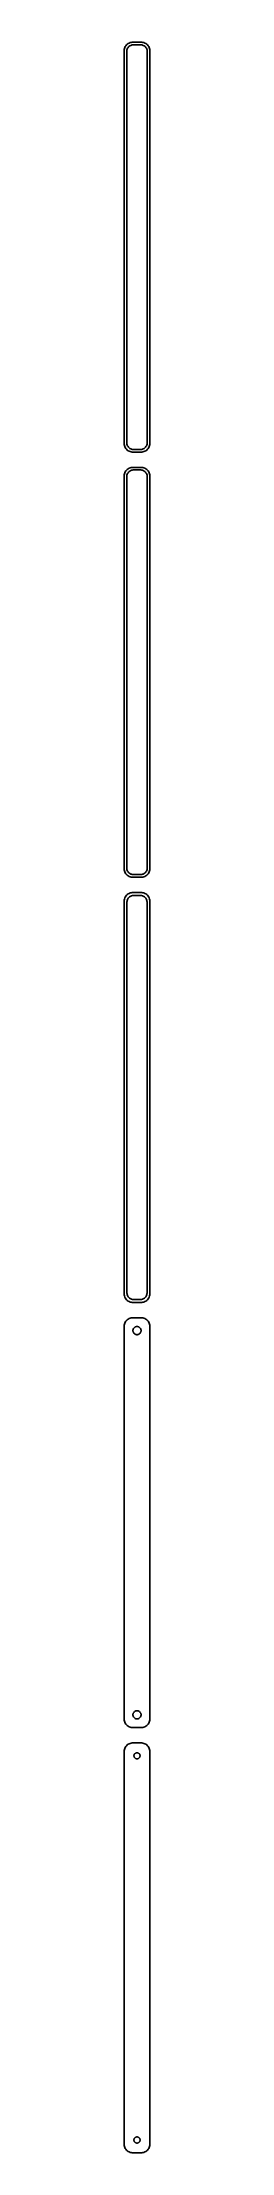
# Model space of a CAD drawing. Header units: metres. Extents: x -8 to 8, y 876 to 2112.
import ezdxf

# ---------------------------------------------------------------- set-up
doc = ezdxf.new("R2010")
doc.units = ezdxf.units.M

msp = doc.modelspace()

# ---------------------------------------------------------------- linework, layer by layer
for p, q in [((-7.46057, 2107.63), (-7.5, 2107)), ((-7.5, 2107), (-7.5, 1877)), ((-7.34291, 2108.24), (-7.46057, 2107.63)), ((-7.14888, 2108.84), (-7.34291, 2108.24)), ((-6.88153, 2109.41), (-7.14888, 2108.84)), ((-6.54507, 2109.94), (-6.88153, 2109.41)), ((-6.14484, 2110.42), (-6.54507, 2109.94)), ((-5.68712, 2110.85), (-6.14484, 2110.42)), ((-6, 2106.5), (-5.96844, 2107)), ((-6, 1877.5), (-6, 2106.5)), ((-5.96844, 2107), (-5.87433, 2107.49)), ((-5.87433, 2107.49), (-5.7191, 2107.97)), ((-5.7191, 2107.97), (-5.50522, 2108.43)), ((-5.17912, 2111.22), (-5.68712, 2110.85)), ((-5.50522, 2108.43), (-5.23605, 2108.85)), ((-5.23605, 2108.85), (-4.91586, 2109.24)), ((-4.62889, 2111.52), (-5.17912, 2111.22)), ((-4.91586, 2109.24), (-4.54968, 2109.58)), ((-4.04507, 2111.76), (-4.62889, 2111.52)), ((-4.54968, 2109.58), (-4.1433, 2109.88)), ((-4.1433, 2109.88), (-3.70311, 2110.12)), ((-3.4369, 2111.91), (-4.04507, 2111.76)), ((-3.70311, 2110.12), (-3.23605, 2110.3)), ((-2.81395, 2111.99), (-3.4369, 2111.91)), ((-3.23605, 2110.3), (-2.74951, 2110.43)), ((2.81395, 2111.99), (-2.81395, 2111.99)), ((-2.74951, 2110.43), (-2.25116, 2110.49)), ((-2.25116, 2110.49), (2.25116, 2110.49)), ((2.25116, 2110.49), (2.74951, 2110.43)), ((2.74951, 2110.43), (3.23605, 2110.3)), ((3.4369, 2111.91), (2.81395, 2111.99)), ((3.23605, 2110.3), (3.70311, 2110.12)), ((4.04507, 2111.76), (3.4369, 2111.91)), ((3.70311, 2110.12), (4.1433, 2109.88)), ((4.62889, 2111.52), (4.04507, 2111.76)), ((4.1433, 2109.88), (4.54968, 2109.58)), ((4.54968, 2109.58), (4.91586, 2109.24)), ((5.17912, 2111.22), (4.62889, 2111.52)), ((4.91586, 2109.24), (5.23605, 2108.85)), ((5.68712, 2110.85), (5.17912, 2111.22)), ((5.23605, 2108.85), (5.50522, 2108.43)), ((5.50522, 2108.43), (5.7191, 2107.97)), ((6.14484, 2110.42), (5.68712, 2110.85)), ((5.7191, 2107.97), (5.87433, 2107.49)), ((5.87433, 2107.49), (5.96844, 2107)), ((5.96844, 2107), (6, 2106.5)), ((6, 2106.5), (6, 1877.5)), ((6.54507, 2109.94), (6.14484, 2110.42)), ((6.88153, 2109.41), (6.54507, 2109.94)), ((7.14888, 2108.84), (6.88153, 2109.41)), ((7.34291, 2108.24), (7.14888, 2108.84)), ((7.46057, 2107.63), (7.34291, 2108.24)), ((7.5, 2107), (7.46057, 2107.63)), ((7.5, 1877), (7.5, 2107)), ((-7.5, 1877), (-7.46057, 1876.37)), ((-7.46057, 1876.37), (-7.34291, 1875.76)), ((-7.34291, 1875.76), (-7.14888, 1875.16)), ((-7.14888, 1875.16), (-6.88153, 1874.59)), ((-6.88153, 1874.59), (-6.54507, 1874.06)), ((-6.54507, 1874.06), (-6.14484, 1873.58)), ((-6.14484, 1873.58), (-5.68712, 1873.15)), ((-5.96844, 1877), (-6, 1877.5)), ((-5.87433, 1876.51), (-5.96844, 1877)), ((-5.7191, 1876.03), (-5.87433, 1876.51)), ((-5.50522, 1875.57), (-5.7191, 1876.03)), ((-5.68712, 1873.15), (-5.17912, 1872.78)), ((-5.23605, 1875.15), (-5.50522, 1875.57)), ((-4.91586, 1874.76), (-5.23605, 1875.15)), ((-5.17912, 1872.78), (-4.62889, 1872.48)), ((-4.54968, 1874.42), (-4.91586, 1874.76)), ((-4.62889, 1872.48), (-4.04507, 1872.24)), ((-4.1433, 1874.12), (-4.54968, 1874.42)), ((-3.70311, 1873.88), (-4.1433, 1874.12)), ((-4.04507, 1872.24), (-3.4369, 1872.09)), ((-3.23605, 1873.7), (-3.70311, 1873.88)), ((-3.4369, 1872.09), (-2.81395, 1872.01)), ((-2.74951, 1873.57), (-3.23605, 1873.7)), ((-2.81395, 1872.01), (2.81395, 1872.01)), ((-2.25116, 1873.51), (-2.74951, 1873.57)), ((2.25116, 1873.51), (-2.25116, 1873.51)), ((2.74951, 1873.57), (2.25116, 1873.51)), ((3.23605, 1873.7), (2.74951, 1873.57)), ((2.81395, 1872.01), (3.4369, 1872.09)), ((3.70311, 1873.88), (3.23605, 1873.7)), ((3.4369, 1872.09), (4.04507, 1872.24)), ((4.1433, 1874.12), (3.70311, 1873.88)), ((4.04507, 1872.24), (4.62889, 1872.48)), ((4.54968, 1874.42), (4.1433, 1874.12)), ((4.91586, 1874.76), (4.54968, 1874.42)), ((4.62889, 1872.48), (5.17912, 1872.78)), ((5.23605, 1875.15), (4.91586, 1874.76)), ((5.17912, 1872.78), (5.68712, 1873.15)), ((5.50522, 1875.57), (5.23605, 1875.15)), ((5.7191, 1876.03), (5.50522, 1875.57)), ((5.68712, 1873.15), (6.14484, 1873.58)), ((5.87433, 1876.51), (5.7191, 1876.03)), ((5.96844, 1877), (5.87433, 1876.51)), ((6, 1877.5), (5.96844, 1877)), ((6.14484, 1873.58), (6.54507, 1874.06)), ((6.54507, 1874.06), (6.88153, 1874.59)), ((6.88153, 1874.59), (7.14888, 1875.16)), ((7.14888, 1875.16), (7.34291, 1875.76)), ((7.34291, 1875.76), (7.46057, 1876.37)), ((7.46057, 1876.37), (7.5, 1877)), ((-7.46057, 1858.63), (-7.5, 1858)), ((-7.5, 1858), (-7.5, 1628)), ((-7.34291, 1859.24), (-7.46057, 1858.63)), ((-7.14888, 1859.84), (-7.34291, 1859.24)), ((-6.88153, 1860.41), (-7.14888, 1859.84)), ((-6.54507, 1860.94), (-6.88153, 1860.41)), ((-6.14484, 1861.42), (-6.54507, 1860.94)), ((-5.68712, 1861.85), (-6.14484, 1861.42)), ((-6, 1857.5), (-5.96844, 1858)), ((-6, 1628.5), (-6, 1857.5)), ((-5.96844, 1858), (-5.87433, 1858.49)), ((-5.87433, 1858.49), (-5.7191, 1858.97)), ((-5.7191, 1858.97), (-5.50522, 1859.43)), ((-5.17912, 1862.22), (-5.68712, 1861.85)), ((-5.50522, 1859.43), (-5.23605, 1859.85)), ((-5.23605, 1859.85), (-4.91586, 1860.24)), ((-4.62889, 1862.52), (-5.17912, 1862.22)), ((-4.91586, 1860.24), (-4.54968, 1860.58)), ((-4.04507, 1862.76), (-4.62889, 1862.52)), ((-4.54968, 1860.58), (-4.1433, 1860.88)), ((-4.1433, 1860.88), (-3.70311, 1861.12)), ((-3.4369, 1862.91), (-4.04507, 1862.76)), ((-3.70311, 1861.12), (-3.23605, 1861.3)), ((-2.81395, 1862.99), (-3.4369, 1862.91)), ((-3.23605, 1861.3), (-2.74951, 1861.43)), ((2.81395, 1862.99), (-2.81395, 1862.99)), ((-2.74951, 1861.43), (-2.25116, 1861.49)), ((-2.25116, 1861.49), (2.25116, 1861.49)), ((2.25116, 1861.49), (2.74951, 1861.43)), ((2.74951, 1861.43), (3.23605, 1861.3)), ((3.4369, 1862.91), (2.81395, 1862.99)), ((3.23605, 1861.3), (3.70311, 1861.12)), ((4.04507, 1862.76), (3.4369, 1862.91)), ((3.70311, 1861.12), (4.1433, 1860.88)), ((4.62889, 1862.52), (4.04507, 1862.76)), ((4.1433, 1860.88), (4.54968, 1860.58)), ((4.54968, 1860.58), (4.91586, 1860.24)), ((5.17912, 1862.22), (4.62889, 1862.52)), ((4.91586, 1860.24), (5.23605, 1859.85)), ((5.68712, 1861.85), (5.17912, 1862.22)), ((5.23605, 1859.85), (5.50522, 1859.43)), ((5.50522, 1859.43), (5.7191, 1858.97)), ((6.14484, 1861.42), (5.68712, 1861.85)), ((5.7191, 1858.97), (5.87433, 1858.49)), ((5.87433, 1858.49), (5.96844, 1858)), ((5.96844, 1858), (6, 1857.5)), ((6, 1857.5), (6, 1628.5)), ((6.54507, 1860.94), (6.14484, 1861.42)), ((6.88153, 1860.41), (6.54507, 1860.94)), ((7.14888, 1859.84), (6.88153, 1860.41)), ((7.34291, 1859.24), (7.14888, 1859.84)), ((7.46057, 1858.63), (7.34291, 1859.24)), ((7.5, 1858), (7.46057, 1858.63)), ((7.5, 1628), (7.5, 1858)), ((-7.5, 1628), (-7.46057, 1627.37)), ((-7.46057, 1627.37), (-7.34291, 1626.76)), ((-7.34291, 1626.76), (-7.14888, 1626.16)), ((-7.14888, 1626.16), (-6.88153, 1625.59)), ((-6.88153, 1625.59), (-6.54507, 1625.06)), ((-6.54507, 1625.06), (-6.14484, 1624.58)), ((-6.14484, 1624.58), (-5.68712, 1624.15)), ((-5.96844, 1628), (-6, 1628.5)), ((-5.87433, 1627.51), (-5.96844, 1628)), ((-5.7191, 1627.03), (-5.87433, 1627.51)), ((-5.50522, 1626.57), (-5.7191, 1627.03)), ((-5.68712, 1624.15), (-5.17912, 1623.78)), ((-5.23605, 1626.15), (-5.50522, 1626.57)), ((-4.91586, 1625.76), (-5.23605, 1626.15)), ((-5.17912, 1623.78), (-4.62889, 1623.48)), ((-4.54968, 1625.42), (-4.91586, 1625.76)), ((-4.62889, 1623.48), (-4.04507, 1623.24)), ((-4.1433, 1625.12), (-4.54968, 1625.42)), ((-3.70311, 1624.88), (-4.1433, 1625.12)), ((-4.04507, 1623.24), (-3.4369, 1623.09)), ((-3.23605, 1624.7), (-3.70311, 1624.88)), ((-3.4369, 1623.09), (-2.81395, 1623.01)), ((-2.74951, 1624.57), (-3.23605, 1624.7)), ((-2.81395, 1623.01), (2.81395, 1623.01)), ((-2.25116, 1624.51), (-2.74951, 1624.57)), ((2.25116, 1624.51), (-2.25116, 1624.51)), ((2.74951, 1624.57), (2.25116, 1624.51)), ((3.23605, 1624.7), (2.74951, 1624.57)), ((2.81395, 1623.01), (3.4369, 1623.09)), ((3.70311, 1624.88), (3.23605, 1624.7)), ((3.4369, 1623.09), (4.04507, 1623.24)), ((4.1433, 1625.12), (3.70311, 1624.88)), ((4.04507, 1623.24), (4.62889, 1623.48)), ((4.54968, 1625.42), (4.1433, 1625.12)), ((4.91586, 1625.76), (4.54968, 1625.42)), ((4.62889, 1623.48), (5.17912, 1623.78)), ((5.23605, 1626.15), (4.91586, 1625.76)), ((5.17912, 1623.78), (5.68712, 1624.15)), ((5.50522, 1626.57), (5.23605, 1626.15)), ((5.7191, 1627.03), (5.50522, 1626.57)), ((5.68712, 1624.15), (6.14484, 1624.58)), ((5.87433, 1627.51), (5.7191, 1627.03)), ((5.96844, 1628), (5.87433, 1627.51)), ((6, 1628.5), (5.96844, 1628)), ((6.14484, 1624.58), (6.54507, 1625.06)), ((6.54507, 1625.06), (6.88153, 1625.59)), ((6.88153, 1625.59), (7.14888, 1626.16)), ((7.14888, 1626.16), (7.34291, 1626.76)), ((7.34291, 1626.76), (7.46057, 1627.37)), ((7.46057, 1627.37), (7.5, 1628)), ((-7.46057, 1609.63), (-7.5, 1609)), ((-7.5, 1609), (-7.5, 1379)), ((-7.34291, 1610.24), (-7.46057, 1609.63)), ((-7.14888, 1610.84), (-7.34291, 1610.24)), ((-6.88153, 1611.41), (-7.14888, 1610.84)), ((-6.54507, 1611.94), (-6.88153, 1611.41)), ((-6.14484, 1612.42), (-6.54507, 1611.94)), ((-5.68712, 1612.85), (-6.14484, 1612.42)), ((-5.87262, 1608.5), (-5.84209, 1608.99)), ((-5.87262, 1379.5), (-5.87262, 1608.5)), ((-5.84209, 1608.99), (-5.75096, 1609.46)), ((-5.75096, 1609.46), (-5.60068, 1609.93)), ((-5.17912, 1613.22), (-5.68712, 1612.85)), ((-5.60068, 1609.93), (-5.3936, 1610.37)), ((-5.3936, 1610.37), (-5.13301, 1610.78)), ((-4.62889, 1613.52), (-5.17912, 1613.22)), ((-5.13301, 1610.78), (-4.82301, 1611.15)), ((-4.82301, 1611.15), (-4.46851, 1611.48)), ((-4.04507, 1613.76), (-4.62889, 1613.52)), ((-4.46851, 1611.48), (-4.07506, 1611.77)), ((-4.07506, 1611.77), (-3.64888, 1612)), ((-3.4369, 1613.91), (-4.04507, 1613.76)), ((-3.64888, 1612), (-3.1967, 1612.18)), ((-2.81395, 1613.99), (-3.4369, 1613.91)), ((-3.1967, 1612.18), (-2.72565, 1612.3)), ((2.81395, 1613.99), (-2.81395, 1613.99)), ((-2.72565, 1612.3), (-2.24316, 1612.36)), ((-2.24316, 1612.36), (2.24316, 1612.36)), ((2.24316, 1612.36), (2.72565, 1612.3)), ((2.72565, 1612.3), (3.1967, 1612.18)), ((3.4369, 1613.91), (2.81395, 1613.99)), ((3.1967, 1612.18), (3.64888, 1612)), ((4.04507, 1613.76), (3.4369, 1613.91)), ((3.64888, 1612), (4.07506, 1611.77)), ((4.62889, 1613.52), (4.04507, 1613.76)), ((4.07506, 1611.77), (4.46851, 1611.48)), ((4.46851, 1611.48), (4.82301, 1611.15)), ((5.17912, 1613.22), (4.62889, 1613.52)), ((4.82301, 1611.15), (5.13301, 1610.78)), ((5.13301, 1610.78), (5.3936, 1610.37)), ((5.68712, 1612.85), (5.17912, 1613.22)), ((5.3936, 1610.37), (5.60068, 1609.93)), ((5.60068, 1609.93), (5.75096, 1609.46)), ((6.14484, 1612.42), (5.68712, 1612.85)), ((5.75096, 1609.46), (5.84209, 1608.99)), ((5.84209, 1608.99), (5.87262, 1608.5)), ((5.87262, 1608.5), (5.87262, 1379.5)), ((6.54507, 1611.94), (6.14484, 1612.42)), ((6.88153, 1611.41), (6.54507, 1611.94)), ((7.14888, 1610.84), (6.88153, 1611.41)), ((7.34291, 1610.24), (7.14888, 1610.84)), ((7.46057, 1609.63), (7.34291, 1610.24)), ((7.5, 1609), (7.46057, 1609.63)), ((7.5, 1379), (7.5, 1609)), ((-7.5, 1379), (-7.46057, 1378.37)), ((-7.46057, 1378.37), (-7.34291, 1377.76)), ((-7.34291, 1377.76), (-7.14888, 1377.16)), ((-7.14888, 1377.16), (-6.88153, 1376.59)), ((-6.88153, 1376.59), (-6.54507, 1376.06)), ((-6.54507, 1376.06), (-6.14484, 1375.58)), ((-6.14484, 1375.58), (-5.68712, 1375.15)), ((-5.84209, 1379.01), (-5.87262, 1379.5)), ((-5.75096, 1378.54), (-5.84209, 1379.01)), ((-5.60068, 1378.07), (-5.75096, 1378.54)), ((-5.68712, 1375.15), (-5.17912, 1374.78)), ((-5.3936, 1377.63), (-5.60068, 1378.07)), ((-5.13301, 1377.22), (-5.3936, 1377.63)), ((-5.17912, 1374.78), (-4.62889, 1374.48)), ((-4.82301, 1376.85), (-5.13301, 1377.22)), ((-4.46851, 1376.52), (-4.82301, 1376.85)), ((-4.62889, 1374.48), (-4.04507, 1374.24)), ((-4.07506, 1376.23), (-4.46851, 1376.52)), ((-3.64888, 1376), (-4.07506, 1376.23)), ((-4.04507, 1374.24), (-3.4369, 1374.09)), ((-3.1967, 1375.82), (-3.64888, 1376)), ((-3.4369, 1374.09), (-2.81395, 1374.01)), ((-2.72565, 1375.7), (-3.1967, 1375.82)), ((-2.81395, 1374.01), (2.81395, 1374.01)), ((-2.24316, 1375.64), (-2.72565, 1375.7)), ((2.24316, 1375.64), (-2.24316, 1375.64)), ((2.72565, 1375.7), (2.24316, 1375.64)), ((3.1967, 1375.82), (2.72565, 1375.7)), ((2.81395, 1374.01), (3.4369, 1374.09)), ((3.64888, 1376), (3.1967, 1375.82)), ((3.4369, 1374.09), (4.04507, 1374.24)), ((4.07506, 1376.23), (3.64888, 1376)), ((4.04507, 1374.24), (4.62889, 1374.48)), ((4.46851, 1376.52), (4.07506, 1376.23)), ((4.82301, 1376.85), (4.46851, 1376.52)), ((4.62889, 1374.48), (5.17912, 1374.78)), ((5.13301, 1377.22), (4.82301, 1376.85)), ((5.3936, 1377.63), (5.13301, 1377.22)), ((5.17912, 1374.78), (5.68712, 1375.15)), ((5.60068, 1378.07), (5.3936, 1377.63)), ((5.75096, 1378.54), (5.60068, 1378.07)), ((5.68712, 1375.15), (6.14484, 1375.58)), ((5.84209, 1379.01), (5.75096, 1378.54)), ((5.87262, 1379.5), (5.84209, 1379.01)), ((6.14484, 1375.58), (6.54507, 1376.06)), ((6.54507, 1376.06), (6.88153, 1376.59)), ((6.88153, 1376.59), (7.14888, 1377.16)), ((7.14888, 1377.16), (7.34291, 1377.76)), ((7.34291, 1377.76), (7.46057, 1378.37)), ((7.46057, 1378.37), (7.5, 1379)), ((-7.46057, 1360.63), (-7.5, 1360)), ((-7.5, 1360), (-7.5, 1130)), ((-7.34291, 1361.24), (-7.46057, 1360.63)), ((-7.14888, 1361.84), (-7.34291, 1361.24)), ((-6.88153, 1362.41), (-7.14888, 1361.84)), ((-6.54507, 1362.94), (-6.88153, 1362.41)), ((-6.14484, 1363.42), (-6.54507, 1362.94)), ((-5.68712, 1363.85), (-6.14484, 1363.42)), ((-5.17912, 1364.22), (-5.68712, 1363.85)), ((-4.62889, 1364.52), (-5.17912, 1364.22)), ((-4.04507, 1364.76), (-4.62889, 1364.52)), ((-3.4369, 1364.91), (-4.04507, 1364.76)), ((-2.81395, 1364.99), (-3.4369, 1364.91)), ((2.81395, 1364.99), (-2.81395, 1364.99)), ((-1.28598, 1359.53), (-1.02187, 1359.67)), ((-1.02187, 1359.67), (-0.741638, 1359.78)), ((-0.741638, 1359.78), (-0.449707, 1359.86)), ((-0.449707, 1359.86), (-0.150696, 1359.9)), ((-0.150696, 1359.9), (0.150696, 1359.9)), ((0.150696, 1359.9), (0.449707, 1359.86)), ((0.449707, 1359.86), (0.741638, 1359.78)), ((0.741638, 1359.78), (1.02187, 1359.67)), ((1.02187, 1359.67), (1.28598, 1359.53)), ((3.4369, 1364.91), (2.81395, 1364.99)), ((4.04507, 1364.76), (3.4369, 1364.91)), ((4.62889, 1364.52), (4.04507, 1364.76)), ((5.17912, 1364.22), (4.62889, 1364.52)), ((5.68712, 1363.85), (5.17912, 1364.22)), ((6.14484, 1363.42), (5.68712, 1363.85)), ((6.54507, 1362.94), (6.14484, 1363.42)), ((6.88153, 1362.41), (6.54507, 1362.94)), ((7.14888, 1361.84), (6.88153, 1362.41)), ((7.34291, 1361.24), (7.14888, 1361.84)), ((7.46057, 1360.63), (7.34291, 1361.24)), ((7.5, 1360), (7.46057, 1360.63)), ((7.5, 1130), (7.5, 1360)), ((-2.39999, 1357.5), (-2.38107, 1357.8)), ((-2.38107, 1357.2), (-2.39999, 1357.5)), ((-2.38107, 1357.8), (-2.32458, 1358.1)), ((-2.32458, 1356.9), (-2.38107, 1357.2)), ((-2.32458, 1358.1), (-2.23146, 1358.38)), ((-2.23146, 1356.62), (-2.32458, 1356.9)), ((-2.23146, 1358.38), (-2.10313, 1358.66)), ((-2.10313, 1356.34), (-2.23146, 1356.62)), ((-2.10313, 1358.66), (-1.94164, 1358.91)), ((-1.94164, 1356.09), (-2.10313, 1356.34)), ((-1.94164, 1358.91), (-1.74951, 1359.14)), ((-1.74951, 1355.86), (-1.94164, 1356.09)), ((-1.74951, 1359.14), (-1.52982, 1359.35)), ((-1.52982, 1355.65), (-1.74951, 1355.86)), ((-1.52982, 1359.35), (-1.28598, 1359.53)), ((-1.28598, 1355.47), (-1.52982, 1355.65)), ((-1.02187, 1355.33), (-1.28598, 1355.47)), ((-0.741638, 1355.22), (-1.02187, 1355.33)), ((-0.449707, 1355.14), (-0.741638, 1355.22)), ((-0.150696, 1355.1), (-0.449707, 1355.14)), ((0.150696, 1355.1), (-0.150696, 1355.1)), ((0.449707, 1355.14), (0.150696, 1355.1)), ((0.741638, 1355.22), (0.449707, 1355.14)), ((1.02187, 1355.33), (0.741638, 1355.22)), ((1.28598, 1355.47), (1.02187, 1355.33)), ((1.28598, 1359.53), (1.52982, 1359.35)), ((1.52982, 1355.65), (1.28598, 1355.47)), ((1.52982, 1359.35), (1.74951, 1359.14)), ((1.74951, 1355.86), (1.52982, 1355.65)), ((1.74951, 1359.14), (1.94164, 1358.91)), ((1.94164, 1356.09), (1.74951, 1355.86)), ((1.94164, 1358.91), (2.10313, 1358.66)), ((2.10313, 1356.34), (1.94164, 1356.09)), ((2.10313, 1358.66), (2.23146, 1358.38)), ((2.23146, 1356.62), (2.10313, 1356.34)), ((2.23146, 1358.38), (2.32458, 1358.1)), ((2.32458, 1356.9), (2.23146, 1356.62)), ((2.32458, 1358.1), (2.38107, 1357.8)), ((2.38107, 1357.2), (2.32458, 1356.9)), ((2.38107, 1357.8), (2.39999, 1357.5)), ((2.39999, 1357.5), (2.38107, 1357.2)), ((-7.5, 1130), (-7.46057, 1129.37)), ((-7.46057, 1129.37), (-7.34291, 1128.76)), ((-7.34291, 1128.76), (-7.14888, 1128.16)), ((-7.14888, 1128.16), (-6.88153, 1127.59)), ((-6.88153, 1127.59), (-6.54507, 1127.06)), ((-6.54507, 1127.06), (-6.14484, 1126.58)), ((-6.14484, 1126.58), (-5.68712, 1126.15)), ((-5.68712, 1126.15), (-5.17912, 1125.78)), ((-5.17912, 1125.78), (-4.62889, 1125.48)), ((-4.62889, 1125.48), (-4.04507, 1125.24)), ((-4.04507, 1125.24), (-3.4369, 1125.09)), ((-3.4369, 1125.09), (-2.81395, 1125.01)), ((-2.81395, 1125.01), (2.81395, 1125.01)), ((-2.39999, 1132.5), (-2.38107, 1132.8)), ((-2.38107, 1132.2), (-2.39999, 1132.5)), ((-2.38107, 1132.8), (-2.32458, 1133.1)), ((-2.32458, 1131.9), (-2.38107, 1132.2)), ((-2.32458, 1133.1), (-2.23146, 1133.38)), ((-2.23146, 1131.62), (-2.32458, 1131.9)), ((-2.23146, 1133.38), (-2.10313, 1133.66)), ((-2.10313, 1131.34), (-2.23146, 1131.62)), ((-2.10313, 1133.66), (-1.94164, 1133.91)), ((-1.94164, 1131.09), (-2.10313, 1131.34)), ((-1.94164, 1133.91), (-1.74951, 1134.14)), ((-1.74951, 1130.86), (-1.94164, 1131.09)), ((-1.74951, 1134.14), (-1.52982, 1134.35)), ((-1.52982, 1130.65), (-1.74951, 1130.86)), ((-1.52982, 1134.35), (-1.28598, 1134.53)), ((-1.28598, 1130.47), (-1.52982, 1130.65)), ((-1.28598, 1134.53), (-1.02187, 1134.67)), ((-1.02187, 1130.33), (-1.28598, 1130.47)), ((-1.02187, 1134.67), (-0.741638, 1134.78)), ((-0.741638, 1130.22), (-1.02187, 1130.33)), ((-0.741638, 1134.78), (-0.449707, 1134.86)), ((-0.449707, 1130.14), (-0.741638, 1130.22)), ((-0.449707, 1134.86), (-0.150696, 1134.9)), ((-0.150696, 1130.1), (-0.449707, 1130.14)), ((-0.150696, 1134.9), (0.150696, 1134.9)), ((0.150696, 1130.1), (-0.150696, 1130.1)), ((0.150696, 1134.9), (0.449707, 1134.86)), ((0.449707, 1130.14), (0.150696, 1130.1)), ((0.449707, 1134.86), (0.741638, 1134.78)), ((0.741638, 1130.22), (0.449707, 1130.14)), ((0.741638, 1134.78), (1.02187, 1134.67)), ((1.02187, 1130.33), (0.741638, 1130.22)), ((1.02187, 1134.67), (1.28598, 1134.53)), ((1.28598, 1130.47), (1.02187, 1130.33)), ((1.28598, 1134.53), (1.52982, 1134.35)), ((1.52982, 1130.65), (1.28598, 1130.47)), ((1.52982, 1134.35), (1.74951, 1134.14)), ((1.74951, 1130.86), (1.52982, 1130.65)), ((1.74951, 1134.14), (1.94164, 1133.91)), ((1.94164, 1131.09), (1.74951, 1130.86)), ((1.94164, 1133.91), (2.10313, 1133.66)), ((2.10313, 1131.34), (1.94164, 1131.09)), ((2.10313, 1133.66), (2.23146, 1133.38)), ((2.23146, 1131.62), (2.10313, 1131.34)), ((2.23146, 1133.38), (2.32458, 1133.1)), ((2.32458, 1131.9), (2.23146, 1131.62)), ((2.32458, 1133.1), (2.38107, 1132.8)), ((2.38107, 1132.2), (2.32458, 1131.9)), ((2.38107, 1132.8), (2.39999, 1132.5)), ((2.39999, 1132.5), (2.38107, 1132.2)), ((2.81395, 1125.01), (3.4369, 1125.09)), ((3.4369, 1125.09), (4.04507, 1125.24)), ((4.04507, 1125.24), (4.62889, 1125.48)), ((4.62889, 1125.48), (5.17912, 1125.78)), ((5.17912, 1125.78), (5.68712, 1126.15)), ((5.68712, 1126.15), (6.14484, 1126.58)), ((6.14484, 1126.58), (6.54507, 1127.06)), ((6.54507, 1127.06), (6.88153, 1127.59)), ((6.88153, 1127.59), (7.14888, 1128.16)), ((7.14888, 1128.16), (7.34291, 1128.76)), ((7.34291, 1128.76), (7.46057, 1129.37)), ((7.46057, 1129.37), (7.5, 1130)), ((-7.14888, 1112.84), (-7.34291, 1112.24)), ((-6.88153, 1113.41), (-7.14888, 1112.84)), ((-6.54507, 1113.94), (-6.88153, 1113.41)), ((-6.14484, 1114.42), (-6.54507, 1113.94)), ((-5.68712, 1114.85), (-6.14484, 1114.42)), ((-5.17912, 1115.22), (-5.68712, 1114.85)), ((-4.62889, 1115.52), (-5.17912, 1115.22)), ((-4.04507, 1115.76), (-4.62889, 1115.52)), ((-3.4369, 1115.91), (-4.04507, 1115.76)), ((-2.81395, 1115.99), (-3.4369, 1115.91)), ((2.81395, 1115.99), (-2.81395, 1115.99)), ((3.4369, 1115.91), (2.81395, 1115.99)), ((4.04507, 1115.76), (3.4369, 1115.91)), ((4.62889, 1115.52), (4.04507, 1115.76)), ((5.17912, 1115.22), (4.62889, 1115.52)), ((5.68712, 1114.85), (5.17912, 1115.22)), ((6.14484, 1114.42), (5.68712, 1114.85)), ((6.54507, 1113.94), (6.14484, 1114.42)), ((6.88153, 1113.41), (6.54507, 1113.94)), ((7.14888, 1112.84), (6.88153, 1113.41)), ((7.34291, 1112.24), (7.14888, 1112.84)), ((-7.46057, 1111.63), (-7.5, 1111)), ((-7.5, 1111), (-7.5, 881)), ((-7.34291, 1112.24), (-7.46057, 1111.63)), ((-1.79999, 1108.5), (-1.7858, 1108.73)), ((-1.7858, 1108.27), (-1.79999, 1108.5)), ((-1.7858, 1108.73), (-1.74344, 1108.95)), ((-1.74344, 1108.05), (-1.7858, 1108.27)), ((-1.74344, 1108.95), (-1.67358, 1109.16)), ((-1.67358, 1107.84), (-1.74344, 1108.05)), ((-1.67358, 1109.16), (-1.57735, 1109.37)), ((-1.57735, 1107.63), (-1.67358, 1107.84)), ((-1.57735, 1109.37), (-1.45622, 1109.56)), ((-1.45622, 1107.44), (-1.57735, 1107.63)), ((-1.45622, 1109.56), (-1.31213, 1109.73)), ((-1.31213, 1107.27), (-1.45622, 1107.44)), ((-1.31213, 1109.73), (-1.14735, 1109.89)), ((-1.14735, 1107.11), (-1.31213, 1107.27)), ((-1.14735, 1109.89), (-0.964478, 1110.02)), ((-0.964478, 1106.98), (-1.14735, 1107.11)), ((-0.964478, 1110.02), (-0.766388, 1110.13)), ((-0.766388, 1106.87), (-0.964478, 1106.98)), ((-0.766388, 1110.13), (-0.556229, 1110.21)), ((-0.556229, 1106.79), (-0.766388, 1106.87)), ((-0.556229, 1110.21), (-0.33728, 1110.27)), ((-0.33728, 1106.73), (-0.556229, 1106.79)), ((-0.33728, 1110.27), (-0.113022, 1110.3)), ((-0.113022, 1106.7), (-0.33728, 1106.73)), ((-0.113022, 1110.3), (0.113022, 1110.3)), ((0.113022, 1106.7), (-0.113022, 1106.7)), ((0.113022, 1110.3), (0.33728, 1110.27)), ((0.33728, 1106.73), (0.113022, 1106.7)), ((0.33728, 1110.27), (0.556229, 1110.21)), ((0.556229, 1106.79), (0.33728, 1106.73)), ((0.556229, 1110.21), (0.766388, 1110.13)), ((0.766388, 1106.87), (0.556229, 1106.79)), ((0.766388, 1110.13), (0.964478, 1110.02)), ((0.964478, 1106.98), (0.766388, 1106.87)), ((0.964478, 1110.02), (1.14735, 1109.89)), ((1.14735, 1107.11), (0.964478, 1106.98)), ((1.14735, 1109.89), (1.31213, 1109.73)), ((1.31213, 1107.27), (1.14735, 1107.11)), ((1.31213, 1109.73), (1.45622, 1109.56)), ((1.45622, 1107.44), (1.31213, 1107.27)), ((1.45622, 1109.56), (1.57735, 1109.37)), ((1.57735, 1107.63), (1.45622, 1107.44)), ((1.57735, 1109.37), (1.67358, 1109.16)), ((1.67358, 1107.84), (1.57735, 1107.63)), ((1.67358, 1109.16), (1.74344, 1108.95)), ((1.74344, 1108.05), (1.67358, 1107.84)), ((1.74344, 1108.95), (1.7858, 1108.73)), ((1.7858, 1108.27), (1.74344, 1108.05)), ((1.7858, 1108.73), (1.79999, 1108.5)), ((1.79999, 1108.5), (1.7858, 1108.27)), ((7.46057, 1111.63), (7.34291, 1112.24)), ((7.5, 1111), (7.46057, 1111.63)), ((7.5, 881), (7.5, 1111)), ((-7.5, 881), (-7.46057, 880.373)), ((-7.46057, 880.373), (-7.34291, 879.757)), ((-7.34291, 879.757), (-7.14888, 879.159)), ((-7.14888, 879.159), (-6.88153, 878.591)), ((-6.88153, 878.591), (-6.54507, 878.061)), ((-6.54507, 878.061), (-6.14484, 877.577)), ((-6.14484, 877.577), (-5.68712, 877.147)), ((-1.79999, 883.5), (-1.7858, 883.726)), ((-1.7858, 883.274), (-1.79999, 883.5)), ((-1.7858, 883.726), (-1.74344, 883.948)), ((-1.74344, 883.052), (-1.7858, 883.274)), ((-1.74344, 883.948), (-1.67358, 884.163)), ((-1.67358, 882.837), (-1.74344, 883.052)), ((-1.67358, 884.163), (-1.57735, 884.367)), ((-1.57735, 882.633), (-1.67358, 882.837)), ((-1.57735, 884.367), (-1.45622, 884.558)), ((-1.45622, 882.442), (-1.57735, 882.633)), ((-1.45622, 884.558), (-1.31213, 884.732)), ((-1.31213, 882.268), (-1.45622, 882.442)), ((-1.31213, 884.732), (-1.14735, 884.887)), ((-1.14735, 882.113), (-1.31213, 882.268)), ((-1.14735, 884.887), (-0.964478, 885.02)), ((-0.964478, 881.98), (-1.14735, 882.113)), ((-0.964478, 885.02), (-0.766388, 885.129)), ((-0.766388, 881.871), (-0.964478, 881.98)), ((-0.766388, 885.129), (-0.556229, 885.212)), ((-0.556229, 881.788), (-0.766388, 881.871)), ((-0.556229, 885.212), (-0.33728, 885.268)), ((-0.33728, 881.732), (-0.556229, 881.788)), ((-0.33728, 885.268), (-0.113022, 885.296)), ((-0.113022, 881.704), (-0.33728, 881.732)), ((-0.113022, 885.296), (0.113022, 885.296)), ((0.113022, 881.704), (-0.113022, 881.704)), ((0.113022, 885.296), (0.33728, 885.268)), ((0.33728, 881.732), (0.113022, 881.704)), ((0.33728, 885.268), (0.556229, 885.212)), ((0.556229, 881.788), (0.33728, 881.732)), ((0.556229, 885.212), (0.766388, 885.129)), ((0.766388, 881.871), (0.556229, 881.788)), ((0.766388, 885.129), (0.964478, 885.02)), ((0.964478, 881.98), (0.766388, 881.871)), ((0.964478, 885.02), (1.14735, 884.887)), ((1.14735, 882.113), (0.964478, 881.98)), ((1.14735, 884.887), (1.31213, 884.732)), ((1.31213, 882.268), (1.14735, 882.113)), ((1.31213, 884.732), (1.45622, 884.558)), ((1.45622, 882.442), (1.31213, 882.268)), ((1.45622, 884.558), (1.57735, 884.367)), ((1.57735, 882.633), (1.45622, 882.442)), ((1.57735, 884.367), (1.67358, 884.163)), ((1.67358, 882.837), (1.57735, 882.633)), ((1.67358, 884.163), (1.74344, 883.948)), ((1.74344, 883.052), (1.67358, 882.837)), ((1.74344, 883.948), (1.7858, 883.726)), ((1.7858, 883.274), (1.74344, 883.052)), ((1.7858, 883.726), (1.79999, 883.5)), ((1.79999, 883.5), (1.7858, 883.274)), ((5.68712, 877.147), (6.14484, 877.577)), ((6.14484, 877.577), (6.54507, 878.061)), ((6.54507, 878.061), (6.88153, 878.591)), ((6.88153, 878.591), (7.14888, 879.159)), ((7.14888, 879.159), (7.34291, 879.757)), ((7.34291, 879.757), (7.46057, 880.373)), ((7.46057, 880.373), (7.5, 881)), ((-5.68712, 877.147), (-5.17912, 876.778)), ((-5.17912, 876.778), (-4.62889, 876.476)), ((-4.62889, 876.476), (-4.04507, 876.245)), ((-4.04507, 876.245), (-3.4369, 876.089)), ((-3.4369, 876.089), (-2.81395, 876.01)), ((-2.81395, 876.01), (2.81395, 876.01)), ((2.81395, 876.01), (3.4369, 876.089)), ((3.4369, 876.089), (4.04507, 876.245)), ((4.04507, 876.245), (4.62889, 876.476)), ((4.62889, 876.476), (5.17912, 876.778)), ((5.17912, 876.778), (5.68712, 877.147))]:
    msp.add_line(p, q)

doc.saveas('drawing.dxf')
